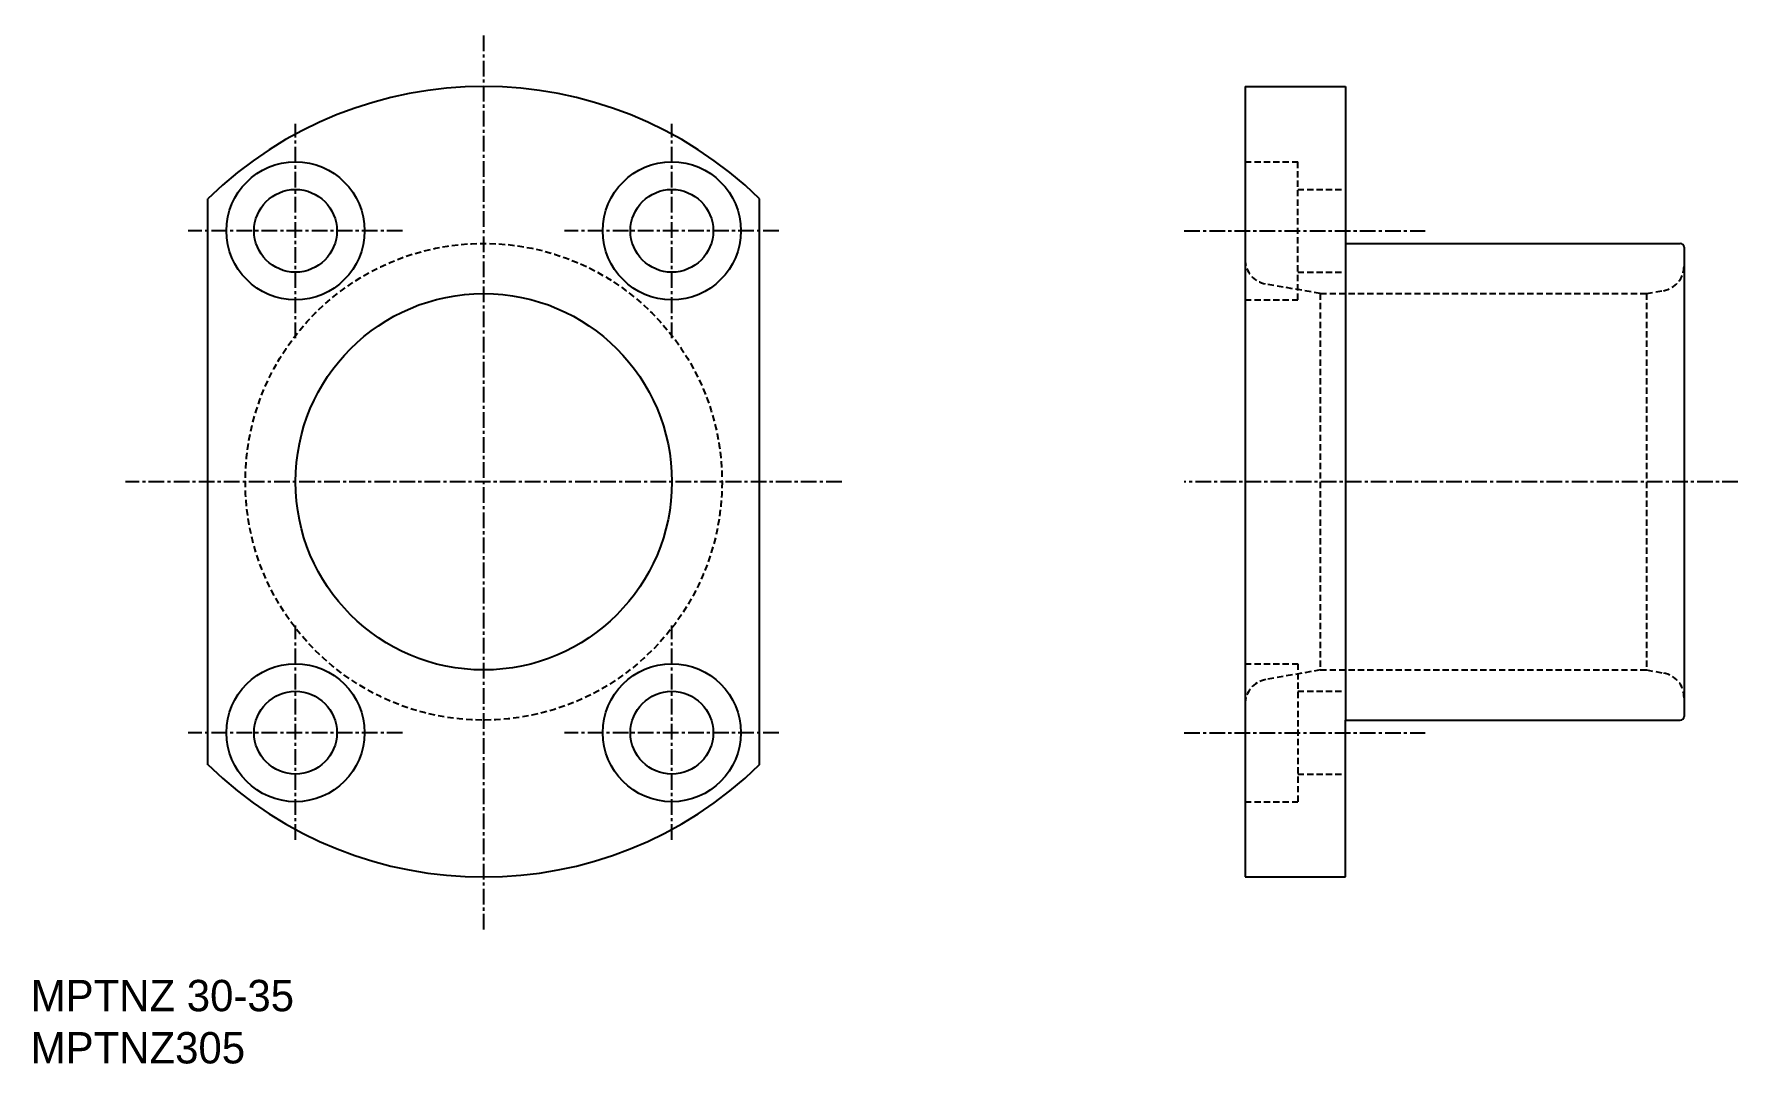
# Model space of a CAD drawing. Extents: x 210 to 346, y 50 to 132.
import ezdxf

# ---------------------------------------------------------------- set-up
doc = ezdxf.new("R2010")
doc.units = 0
doc.linetypes.add('CENTER', pattern=[2, 1.25, -0.25, 0.25, -0.25])
doc.linetypes.add('DASHED', pattern=[0.75, 0.5, -0.25])
doc.layers.get('0').update_dxf_attribs({"linetype": 'CONTINUOUS'})
doc.layers.add('CENTER', color=1, linetype='CENTER')

msp = doc.modelspace()

# ---------------------------------------------------------------- linework, layer by layer
at = {"color": 7, "linetype": 'CONTINUOUS'}
for p, q in [((306.23, 127.56), (314.23, 127.56)), ((306.23, 127.56), (306.23, 64.56)), ((314.23, 127.56), (314.23, 115.06)), ((223.54, 73.51), (223.54, 118.6)), ((267.54, 73.51), (267.54, 118.6)), ((314.23, 115.06), (340.93, 115.06)), ((314.23, 115.06), (314.23, 77.06)), ((341.23, 114.76), (341.23, 77.36)), ((314.23, 64.56), (314.23, 77.06)), ((314.23, 77.06), (340.93, 77.06)), ((306.23, 64.56), (314.23, 64.56))]:
    msp.add_line(p, q, dxfattribs=at)
at = {"color": 3, "linetype": 'DASHED'}
for p, q in [((306.23, 121.56), (310.43, 121.56)), ((310.43, 110.56), (310.43, 121.56)), ((310.43, 119.36), (314.23, 119.36)), ((310.43, 112.76), (314.23, 112.76)), ((312.23, 111.06), (307.88, 111.82)), ((306.23, 110.56), (310.43, 110.56)), ((312.23, 111.06), (338.23, 111.06)), ((312.23, 111.06), (312.23, 81.06)), ((338.23, 111.06), (339.58, 111.29)), ((338.23, 111.06), (338.23, 81.06)), ((306.23, 81.56), (310.43, 81.56)), ((310.43, 81.56), (310.43, 70.56)), ((312.23, 81.06), (307.88, 80.29)), ((312.23, 81.06), (338.23, 81.06)), ((338.23, 81.06), (339.58, 80.82)), ((310.43, 79.36), (314.23, 79.36)), ((310.43, 72.76), (314.23, 72.76)), ((306.23, 70.56), (310.43, 70.56))]:
    msp.add_line(p, q, dxfattribs=at)
at = {"color": 7, "linetype": 'CONTINUOUS'}
for centre, radius in [((230.54, 116.06), 5.5), ((260.54, 116.06), 5.5), ((230.54, 116.06), 3.3), ((260.54, 116.06), 3.3), ((245.54, 96.06), 15), ((230.54, 76.06), 5.5), ((260.54, 76.06), 5.5), ((230.54, 76.06), 3.3), ((260.54, 76.06), 3.3)]:
    msp.add_circle(centre, radius, dxfattribs=at)
at = {"color": 3, "linetype": 'DASHED'}
msp.add_circle((245.54, 96.06), 19, dxfattribs=at)
at = {"color": 7, "linetype": 'CONTINUOUS'}
for centre, radius, start, end in [((245.54, 96.06), 31.5, 45.7002, 134.2998), ((340.93, 114.76), 0.3, 360, 90), ((340.93, 77.36), 0.3, 270, 360), ((245.54, 96.06), 31.5, 225.7002, 314.2998)]:
    msp.add_arc(centre, radius, start, end, dxfattribs=at)
at = {"color": 3, "linetype": 'DASHED'}
for centre, start, end in [((308.23, 113.79), 180, 260), ((339.23, 113.26), 280, 0), ((308.23, 78.32), 100, 180), ((339.23, 78.85), 0, 80)]:
    msp.add_arc(centre, 2, start, end, dxfattribs=at)
at = {"layer": 'CENTER', "color": 1, "linetype": 'CENTER'}
for p, q in [((245.54, 60.37), (245.54, 131.74)), ((245.54, 60.37), (245.54, 131.74)), ((230.54, 107.51), (230.54, 124.6)), ((260.54, 107.51), (260.54, 124.6)), ((239.08, 116.06), (221.99, 116.06)), ((269.08, 116.06), (251.99, 116.06)), ((301.39, 116.06), (320.6, 116.06)), ((274.08, 96.06), (216.99, 96.06)), ((345.52, 96.06), (301.39, 96.06)), ((230.54, 67.51), (230.54, 84.6)), ((260.54, 67.51), (260.54, 84.6)), ((239.08, 76.06), (221.99, 76.06)), ((269.08, 76.06), (251.99, 76.06)), ((301.39, 76.06), (320.6, 76.06))]:
    msp.add_line(p, q, dxfattribs=at)

# ---------------------------------------------------------------- texts
at = {"color": 7, "linetype": 'CONTINUOUS'}
for s, p in [('MPTNZ 30-35', (209.43, 53.86)), ('MPTNZ305', (209.43, 49.7))]:
    msp.add_text(s, height=2.5, dxfattribs=at).set_placement(p)

doc.saveas('drawing.dxf')
